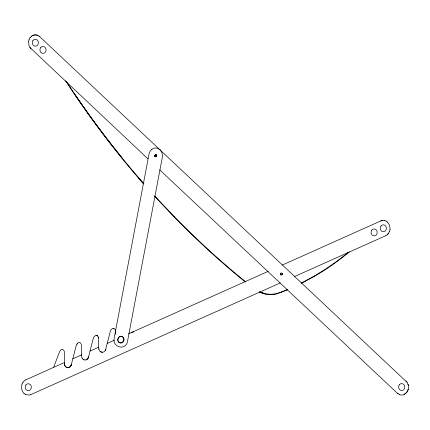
<?xml version="1.0" encoding="UTF-8"?>
<svg xmlns="http://www.w3.org/2000/svg" width="430" height="430" viewBox="0 0 430 430"><rect width="100%" height="100%" fill="white"/><g stroke="black" fill="none" stroke-linecap="round" stroke-linejoin="round"><path stroke-width="0.64" d="M28.59 41.511L28.96 45.639L31.041 48.955M390.053 229.582L389.682 225.46L387.602 222.138M154.757 155.805L155.386 154.73M408.221 389.349L408.419 388.295A9.191 9.191 0 0 0 408.312 385.205L407.194 382.394M28.59 41.554L29.095 39.528M22.048 383.995C20.898 387.188 21.538 391.01 23.994 393.423M389.548 231.566L390.053 229.539M105.35 350.713L110.118 332.024C111.413 326.09 117.342 328.214 115.385 334.196M407.914 390.279L408.221 389.306L406.984 392.09L404.13 394.509M66.956 367.591C68.95 368.306 70.934 366.596 71.31 364.683L76.078 345.994L77.416 343.36L78.996 342.339A1.629 1.629 0 0 1 79.915 342.457L81.351 344.269L81.351 355.309M70.955 365.715L71.31 364.721L70.488 366.381L69.085 367.457A3.096 3.096 0 0 1 66.596 367.413L65.22 366.296L64.441 364.57L64.333 351.251L62.898 349.445A1.629 1.629 0 0 0 61.979 349.321L60.705 350.015L59.544 351.724L53.718 367.134M86.876 359.512L88.537 356.97M105.404 350.3L105.764 349.262M29.095 39.571L30.019 37.759M22.048 384.033L22.978 382.227M154.843 155.472L155.144 155.004M156.509 156.283L156.214 156.756M282.069 273.373L281.698 272.986A0.795 0.795 0 0 0 281.005 272.969L280.5 273.528A1.215 1.215 0 0 0 280.484 274.329L280.962 274.964A0.795 0.795 0 0 0 281.661 274.942L281.865 274.808M280.623 273.329L280.5 273.566A1.215 1.215 0 0 0 280.484 274.372M282.037 274.657L282.161 274.383A1.215 1.215 0 0 0 282.182 273.614L282.064 273.329M389.548 231.528L387.328 234.758L388.618 233.291M407.5 391.198L405.694 393.477L403.281 394.815A5.891 5.891 0 0 1 400.62 394.939L399.75 394.67M156.16 156.611L156.477 156.171M156.343 156.439L156.429 155.149M76.83 344.215L77.115 343.758M87.505 359.399L88.327 357.701L93.1 339.007C93.197 336.228 97.352 333.556 98.368 337.281L98.368 347.676M87.612 358.824L88.182 357.97M105.404 350.256C104.151 353.508 99.292 352.552 98.9 349.246M30.019 37.802C32.019 34.55 36.921 33.814 39.614 36.62M22.978 382.27L24.268 380.803L25.832 379.814M282.037 274.614L281.655 274.98M159.535 149.414L157.09 148.183A6.063 6.063 0 0 0 154.429 148.146C151.586 148.737 149.5 151.312 148.995 154.101L114.197 338.007C111.913 347.311 125.866 351.219 127.538 341.216L162.336 157.31A8.654 8.654 0 0 0 162.373 154.311L161.825 152.403L160.234 149.995M70.391 366.532L69.655 367.188L67.876 367.736M151.242 149.855L151.957 149.253M31.315 36.378L32.873 35.389L34.61 34.9L36.389 34.954M385.764 235.748L387.328 234.721M314.464 275.942L322.403 271.12M314.599 276.259L322.548 271.432M314.491 275.942L301.172 283.128M314.626 276.259L301.876 283.155M86.021 359.926L86.876 359.475M131.408 332.562L133.735 331.847M25.832 379.851L64.333 362.581M72.815 358.787L81.555 354.868L81.678 356.991L82.592 358.846M90.042 351.073L98.782 347.16L98.782 348.214M107.269 343.366L114.256 340.238M128.532 333.847L268.282 271.298M282.354 265.036L380.867 220.907L382.598 220.423L384.377 220.515M30.734 394.654L280.296 282.913M294.399 276.603L385.764 235.71M281.666 291.948L287.643 289.454M287.751 289.788L276.479 293.975A27.552 27.552 0 0 1 265.546 294.115M281.693 291.948L276.425 293.631A27.289 27.289 0 0 1 265.595 293.771L259.311 291.755M380.867 220.945L382.598 220.461M30.734 394.616L29.003 395.138L25.515 394.46M155.386 154.778L156.246 155.079M155.945 156.681L155.058 156.466L155.477 156.756M86.021 359.883L85.102 360.06L83.323 359.464L84.183 359.921M102.324 352.315L100.55 351.756M262.854 293.47L265.573 294.115M36.959 35.147L38.093 35.54M384.377 220.472L386.081 221.101M260.349 292.223L262.956 293.126M262.88 293.47L259.204 292.083M399.75 394.713L397.395 393.273L159.68 169.818M66.956 367.629L65.365 366.516M386.081 221.058L387.602 222.181M23.994 393.38L25.515 394.504M156.079 154.795L156.412 155.278M97.223 335.637L97.492 335.851M397.395 393.23L398.121 393.832M231.082 269.83L245.804 281.946M245.116 281.811C220.192 261.73 196.693 239.929 174.241 217.123M231.109 269.83L211.748 252.84L192.86 235.178L174.446 216.86M159.535 149.371L160.858 150.758M82.592 358.808L83.323 359.507M39.614 36.577L407.194 382.437M147.941 158.826L29.81 47.413M156.509 197.897L174.472 216.86M174.268 217.123L154.558 196.193M405.968 380.894L406.624 381.598M143.867 183.696C115.67 151.65 89.822 117.53 66.548 81.754M154.762 195.94L156.536 197.897M74.401 94.31C95.605 125.318 118.39 155.278 143.244 183.459M154.585 196.193L156.326 198.155M138.858 178.557L143.652 183.949M155.106 156.724L154.827 156.235A1.215 1.215 0 0 1 154.843 155.429L155.348 154.87A0.795 0.795 0 0 1 156.047 154.891M122.179 158.116L105.791 137.337L89.945 115.987L74.664 94.089M118.357 341.485C120.9 345.747 126.302 340.001 122.905 337.05C119.782 334.029 115.906 339.625 118.836 342.194C115.509 339.184 120.857 333.465 123.415 337.749C125.737 341.022 120.486 345.328 118.325 341.468M156.278 154.945L156.525 155.52A1.215 1.215 0 0 1 156.509 156.326M155.058 156.515L154.8 156.025M65.57 80.84L74.428 94.31M64.806 365.661L65.365 366.559M64.806 365.699L64.333 363.592M98.223 336.926L98.368 337.373M408.048 384.253L408.312 385.248M154.757 155.762L154.8 156.069M98.782 348.176L98.9 349.284M98.368 337.663L98.336 337.201L98.368 337.754M348.198 252.362A256.06 256.06 0 0 1 322.376 271.126M349.396 251.803A256.339 256.339 0 0 1 322.521 271.432M282.182 273.571A1.215 1.215 0 0 1 282.161 274.383M155.348 154.913A0.795 0.795 0 0 1 156.047 154.934M96.008 335.357A1.623 1.623 0 0 1 96.933 335.475M113.031 328.369A1.629 1.629 0 0 1 113.955 328.493M32.97 40.533L32.556 41.318A4.053 4.053 0 0 0 32.497 44.01C33.142 46.811 37.308 46.956 38.098 44.177A4.053 4.053 0 0 0 38.157 41.479C37.598 39.151 34.255 38.399 32.97 40.533M40.63 47.73L40.216 48.515A4.053 4.053 0 0 0 40.162 51.213C40.802 54.008 44.973 54.159 45.757 51.38A4.053 4.053 0 0 0 45.816 48.681C45.263 46.354 41.92 45.602 40.63 47.73M25.924 385L25.51 385.785A4.053 4.053 0 0 0 25.456 388.478C26.096 391.279 30.267 391.424 31.051 388.645A4.053 4.053 0 0 0 31.111 385.946C30.557 383.619 27.214 382.867 25.924 385M371.762 230.206L371.348 230.991A4.053 4.053 0 0 0 371.294 233.689C371.934 236.484 376.105 236.634 376.89 233.855A4.053 4.053 0 0 0 376.949 231.157C376.395 228.825 373.052 228.077 371.762 230.206M380.958 226.094L380.545 226.879A4.053 4.053 0 0 0 380.486 229.572C381.13 232.372 385.296 232.517 386.086 229.738A4.053 4.053 0 0 0 386.145 227.04C385.586 224.713 382.248 223.96 380.958 226.094M399.325 384.845L398.911 385.629A4.053 4.053 0 0 0 398.852 388.328C399.497 391.123 403.668 391.273 404.453 388.494A4.053 4.053 0 0 0 404.512 385.796C403.958 383.469 400.615 382.716 399.325 384.845"/></g></svg>
